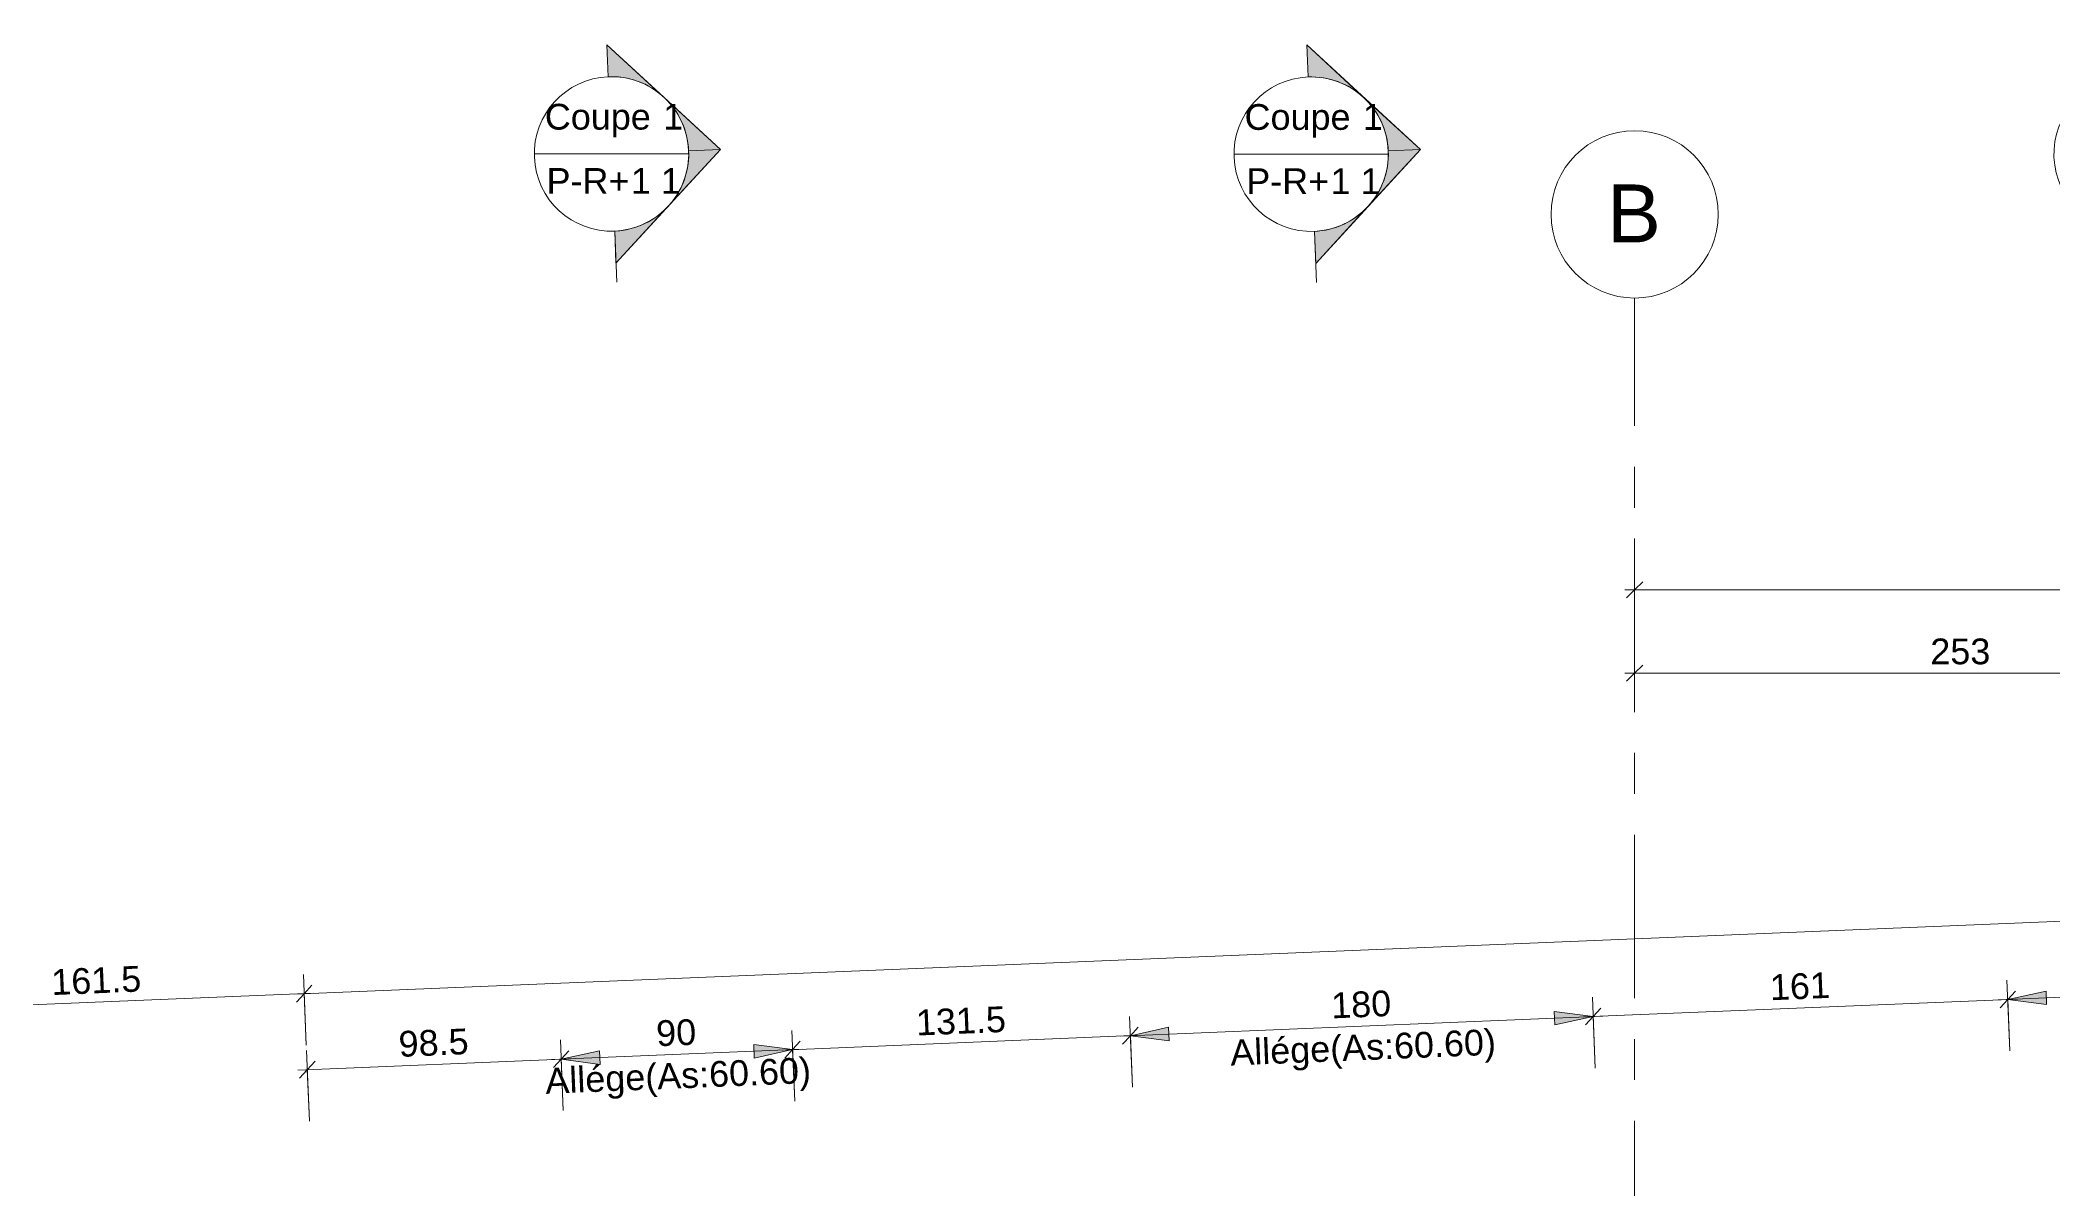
# Model space of a CAD drawing. Header units: metres. Extents: x 399 to 3028, y -427 to 863.
# Drawn here: x 404.38 to 412.21, y -383.63 to -379.17 of the extents above; entities that cross this region are included whole.
import ezdxf

# ---------------------------------------------------------------- set-up
doc = ezdxf.new("R2010")
doc.units = ezdxf.units.M
doc.linetypes.add('Ligne de quadrillage', pattern=[1.11125, 0.635, -0.15875, 0.15875, -0.15875])
for name, color, linetype, lineweight in [('A-ANNO-DIMS', 211, 'Continuous', 9), ('A-ANNO-DIMS-50', 211, 'Continuous', 9), ('G-ANNO-SYMB', 111, 'Continuous', 9), ('S-GRID', 1, 'Continuous', 9), ('S-GRID-IDEN', 1, 'Continuous', 9)]:
    doc.layers.add(name, color=color, linetype=linetype, lineweight=lineweight)
doc.styles.add('Arial', font='arial.ttf', dxfattribs={"height": 0.1})
doc.styles.add('Arial_7', font='arial.ttf', dxfattribs={"height": 0.225})
doc.dimstyles.new('AES-_COTATION_1_50_2', dxfattribs={"dimscale": 0.3048, "dimtxt": 0.102026, "dimasz": 0.205052, "dimexe": 0.246063, "dimexo": 0.0625, "dimgap": 0.016404, "dimtad": 1, "dimdec": 1, "dimlfac": 100, "dimrnd": 0.5, "dimdsep": 46, "dimtxsty": 'Arial', "dimblk1": 'OBLIQUE', "dimblk2": 'OBLIQUE', "dimsah": 1, "dimcen": 0.09, "dimdle": 0.123031, "dimazin": 0, "dimtfac": 1, "dimtdec": 4, "dimtix": 1, "dimtmove": 0, "dimatfit": 3, "dimfxl": 0.656168, "dimfxlon": 1, "dimtvp": 1, "dimtolj": 1, "dimtzin": 0, "dimarcsym": 2})
doc.dimstyles.new('AES-_COTATION_Allège_1_50', dxfattribs={"dimscale": 0.3048, "dimtxt": 0.102026, "dimasz": 0.492126, "dimexe": 0.246063, "dimexo": 0.0625, "dimgap": 0.016404, "dimtad": 1, "dimdec": 1, "dimlfac": 100, "dimrnd": 0.5, "dimdsep": 46, "dimtxsty": 'Arial', "dimsah": 1, "dimcen": 0.09, "dimdle": 0.123031, "dimazin": 0, "dimtfac": 1, "dimtdec": 4, "dimtix": 1, "dimtmove": 0, "dimatfit": 3, "dimfxl": 0.656168, "dimfxlon": 1, "dimtvp": 1, "dimtolj": 1, "dimtzin": 0, "dimarcsym": 2})

# ---------------------------------------------------------------- blocks, each defined once
blk = doc.blocks.new('Quadrillage - M_Extrémité de la ligne de quadrillage - Cercle-214440-AES_EXE_BET_TZ_R_1_COF_0100-Plan coffrage PH R_1 Diffusion')
at = {"layer": 'S-GRID-IDEN'}
blk.add_circle((0, 0), 0.0065, dxfattribs=at)
blk = doc.blocks.new('DIMBLOCK300-AES_EXE_BET_TZ_R_1_COF_0100-Plan coffrage PH R_1 Diffusion')
at = {"layer": 'A-ANNO-DIMS-50', "transparency": 16777216}
for p, q in [((410.5805, -381.4321), (410.5805, -381.7071)), ((410.5805, -381.6321), (410.5805, -381.4321)), ((413.1092, -381.4321), (413.1092, -381.7071)), ((413.1092, -381.6321), (413.1092, -381.4321)), ((410.5805, -381.6321), (410.6117, -381.6009)), ((413.1092, -381.6321), (413.1404, -381.6008)), ((410.543, -381.6321), (413.1092, -381.6321)), ((410.5805, -381.6321), (410.5492, -381.6634)), ((413.1092, -381.6321), (413.0779, -381.6633))]:
    blk.add_line(p, q, dxfattribs=at)
at = {"layer": 'A-ANNO-DIMS-50', "color": 0, "transparency": 16777216, "insert": (411.7295, -381.4973), "char_height": 0.1, "width": 0.276883, "attachment_point": 1, "rotation": 0.00085, "line_spacing_factor": 0.941778, "style": 'Arial'}
blk.add_mtext('253', dxfattribs=at)
blk = doc.blocks.new('_Oblique')
at = {"color": 0, "linetype": 'ByBlock', "lineweight": -2}
blk.add_line((-0.5, -0.5), (0.5, 0.5), dxfattribs=at)
blk = doc.blocks.new('DIMBLOCK308-AES_EXE_BET_TZ_R_1_COF_0100-Plan coffrage PH R_1 Diffusion')
at = {"layer": 'A-ANNO-DIMS-50', "transparency": 16777216}
for p, q in [((410.5805, -381.1083), (410.5805, -381.3833)), ((410.5805, -381.3083), (410.5805, -381.1083)), ((421.8805, -381.1082), (421.8805, -381.3832)), ((421.8805, -381.3082), (421.8805, -381.1082)), ((410.543, -381.3083), (421.918, -381.3082)), ((410.5805, -381.3083), (410.5492, -381.3396)), ((410.5805, -381.3083), (410.6117, -381.2771)), ((421.8805, -381.3082), (421.8492, -381.3394)), ((421.8805, -381.3082), (421.9117, -381.2769))]:
    blk.add_line(p, q, dxfattribs=at)
at = {"layer": 'A-ANNO-DIMS-50', "color": 0, "transparency": 16777216, "insert": (416.0766, -381.1734), "char_height": 0.1, "width": 0.369177, "attachment_point": 1, "rotation": 0.00085, "line_spacing_factor": 0.941778, "style": 'Arial'}
blk.add_mtext('1130', dxfattribs=at)
blk = doc.blocks.new('Coupe - M_Section Head - Filled-24181-AES_EXE_BET_TZ_R_1_COF_0100-Plan coffrage PH R_1 Diffusion')
at = {"layer": 'G-ANNO-SYMB'}
h = blk.add_hatch(color=256, dxfattribs=at)
edge = h.paths.add_edge_path()
edge.add_line((-0.006, 0.00849), (-0.006, 0.006))
edge.add_arc((-0.006, 0), 0.006, 90, 135)
edge.add_line((-0.01024, 0.00424), (-0.006, 0.00849))
h = blk.add_hatch(color=256, dxfattribs=at)
edge = h.paths.add_edge_path()
edge.add_line((-0.006, 0.00849), (-0.00176, 0.00424))
edge.add_arc((-0.006, 0), 0.006, 45, 90)
edge.add_line((-0.006, 0.006), (-0.006, 0.00849))
h = blk.add_hatch(color=256, dxfattribs=at)
edge = h.paths.add_edge_path()
edge.add_line((-0.01449, 0), (-0.01024, 0.00424))
edge.add_arc((-0.006, 0), 0.006, 135, 180)
edge.add_line((-0.012, 0), (-0.01449, 0))
h = blk.add_hatch(color=256, dxfattribs=at)
edge = h.paths.add_edge_path()
edge.add_line((0.00249, 0), (0, 0))
edge.add_arc((-0.006, 0), 0.006, 360, 405)
edge.add_line((-0.00176, 0.00424), (0.00249, 0))
at = {"layer": 'G-ANNO-SYMB', "lineweight": 18}
for p, q in [((-0.006, 0.00849), (-0.01449, 0)), ((-0.006, 0.00849), (-0.01024, 0.00424)), ((-0.006, 0.00849), (0.00249, 0)), ((-0.006, 0.006), (-0.006, 0.00849)), ((-0.006, 0.00849), (-0.006, 0.006)), ((-0.00176, 0.00424), (-0.006, 0.00849)), ((-0.01024, 0.00424), (-0.01449, 0)), ((0.00249, 0), (-0.00176, 0.00424)), ((-0.01449, 0), (-0.012, 0)), ((0, 0), (0.00249, 0)), ((-0.012, 0), (-0.01449, 0)), ((0, 0), (0.00249, 0))]:
    blk.add_line(p, q, dxfattribs=at)
for start, end in [(360, 180), (90, 135), (45, 90), (135, 180), (360, 45), (180, 360)]:
    blk.add_arc((-0.006, 0), 0.006, start, end, dxfattribs=at)
blk = doc.blocks.new('DIMBLOCK311-AES_EXE_BET_TZ_R_1_COF_0100-Plan coffrage PH R_1 Diffusion')
at = {"layer": 'A-ANNO-DIMS-50', "transparency": 16777216}
for points in [[(406.4091, -383.1313), (406.5601, -383.1515), (406.5579, -383.0987)], [(407.3083, -383.0941), (407.1574, -383.0739), (407.1596, -383.1268)]]:
    blk.add_hatch(color=256, dxfattribs=at).paths.add_polyline_path(points)
for p, q in [((407.3166, -383.294), (407.3052, -383.0192)), ((407.3458, -383.0926), (406.3716, -383.1328)), ((406.4174, -383.3311), (406.406, -383.0563)), ((406.5579, -383.0987), (406.4091, -383.1313)), ((406.5601, -383.1515), (406.5579, -383.0987)), ((407.3083, -383.0941), (407.1574, -383.0739)), ((407.1574, -383.0739), (407.1596, -383.1268)), ((407.1596, -383.1268), (407.3083, -383.0941)), ((407.3083, -383.0941), (407.3166, -383.294)), ((406.4091, -383.1313), (406.5601, -383.1515)), ((406.4091, -383.1313), (406.4174, -383.3311))]:
    blk.add_line(p, q, dxfattribs=at)
at = {"layer": 'A-ANNO-DIMS-50', "color": 0, "transparency": 16777216, "char_height": 0.1, "attachment_point": 1, "rotation": 2.36405, "line_spacing_factor": 0.941778, "style": 'Arial'}
for s, insert, width in [('90', (406.7763, -382.9812), 0.184588), ('Allége(As:60.60)', (406.3456, -383.1661), 1.235613)]:
    blk.add_mtext(s, dxfattribs=dict(at, insert=insert, width=width))
blk = doc.blocks.new('DIMBLOCK312-AES_EXE_BET_TZ_R_1_COF_0100-Plan coffrage PH R_1 Diffusion')
at = {"layer": 'A-ANNO-DIMS-50', "transparency": 16777216}
for p, q in [((407.3166, -383.294), (407.3052, -383.0192)), ((408.6292, -383.2398), (408.6178, -382.965)), ((408.6209, -383.04), (408.6509, -383.0074)), ((408.6584, -383.0384), (407.2709, -383.0957)), ((407.3083, -383.0941), (407.2784, -383.1267)), ((407.3083, -383.0941), (407.3383, -383.0616)), ((407.3083, -383.0941), (407.3166, -383.294)), ((408.6209, -383.04), (408.591, -383.0725)), ((408.6209, -383.04), (408.6292, -383.2398))]:
    blk.add_line(p, q, dxfattribs=at)
at = {"layer": 'A-ANNO-DIMS-50', "color": 0, "transparency": 16777216, "insert": (407.7858, -382.9395), "char_height": 0.1, "width": 0.416266, "attachment_point": 1, "rotation": 2.36405, "line_spacing_factor": 0.941778, "style": 'Arial'}
blk.add_mtext('131.5', dxfattribs=at)
blk = doc.blocks.new('DIMBLOCK313-AES_EXE_BET_TZ_R_1_COF_0100-Plan coffrage PH R_1 Diffusion')
at = {"layer": 'A-ANNO-DIMS-50', "transparency": 16777216}
for points in [[(410.4194, -382.9657), (410.2684, -382.9455), (410.2706, -382.9983)], [(408.6209, -383.04), (408.7719, -383.0602), (408.7697, -383.0073)]]:
    blk.add_hatch(color=256, dxfattribs=at).paths.add_polyline_path(points)
for p, q in [((410.4194, -382.9657), (410.2684, -382.9455)), ((410.2684, -382.9455), (410.2706, -382.9983)), ((410.4276, -383.1655), (410.4163, -382.8908)), ((410.4569, -382.9642), (408.5835, -383.0415)), ((408.6292, -383.2398), (408.6178, -382.965)), ((408.7697, -383.0073), (408.6209, -383.04)), ((408.7719, -383.0602), (408.7697, -383.0073)), ((410.2706, -382.9983), (410.4194, -382.9657)), ((410.4194, -382.9657), (410.4276, -383.1655)), ((408.6209, -383.04), (408.7719, -383.0602)), ((408.6209, -383.04), (408.6292, -383.2398))]:
    blk.add_line(p, q, dxfattribs=at)
at = {"layer": 'A-ANNO-DIMS-50', "color": 0, "transparency": 16777216, "char_height": 0.1, "attachment_point": 1, "rotation": 2.36405, "line_spacing_factor": 0.941778, "style": 'Arial'}
for s, insert, width in [('180', (409.3993, -382.8729), 0.276883), ('Allége(As:60.60)', (409.0071, -383.0562), 1.235613)]:
    blk.add_mtext(s, dxfattribs=dict(at, insert=insert, width=width))
blk = doc.blocks.new('DIMBLOCK314-AES_EXE_BET_TZ_R_1_COF_0100-Plan coffrage PH R_1 Diffusion')
at = {"layer": 'A-ANNO-DIMS-50', "transparency": 16777216}
for p, q in [((412.0385, -383.099), (412.0272, -382.8243)), ((412.0303, -382.8992), (412.0602, -382.8667)), ((412.0677, -382.8977), (410.3819, -382.9673)), ((410.4276, -383.1655), (410.4163, -382.8908)), ((410.4194, -382.9657), (410.4493, -382.9332)), ((412.0303, -382.8992), (412.0003, -382.9317)), ((412.0303, -382.8992), (412.0385, -383.099)), ((410.4194, -382.9657), (410.3895, -382.9982)), ((410.4194, -382.9657), (410.4276, -383.1655))]:
    blk.add_line(p, q, dxfattribs=at)
at = {"layer": 'A-ANNO-DIMS-50', "color": 0, "transparency": 16777216, "insert": (411.104, -382.8025), "char_height": 0.1, "width": 0.276883, "attachment_point": 1, "rotation": 2.36405, "line_spacing_factor": 0.941778, "style": 'Arial'}
blk.add_mtext('161', dxfattribs=at)
blk = doc.blocks.new('DIMBLOCK315-AES_EXE_BET_TZ_R_1_COF_0100-Plan coffrage PH R_1 Diffusion')
at = {"layer": 'A-ANNO-DIMS-50', "transparency": 16777216}
for points in [[(412.0303, -382.8992), (412.1812, -382.9194), (412.1791, -382.8666)], [(413.8287, -382.825), (413.6778, -382.8047), (413.68, -382.8576)]]:
    blk.add_hatch(color=256, dxfattribs=at).paths.add_polyline_path(points)
for p, q in [((413.837, -383.0248), (413.8257, -382.75)), ((413.8662, -382.8234), (411.9928, -382.9008)), ((412.0385, -383.099), (412.0272, -382.8243)), ((412.1791, -382.8666), (412.0303, -382.8992)), ((412.1812, -382.9194), (412.1791, -382.8666)), ((413.8287, -382.825), (413.6778, -382.8047)), ((413.6778, -382.8047), (413.68, -382.8576)), ((413.68, -382.8576), (413.8287, -382.825)), ((413.8287, -382.825), (413.837, -383.0248)), ((412.0303, -382.8992), (412.1812, -382.9194)), ((412.0303, -382.8992), (412.0385, -383.099))]:
    blk.add_line(p, q, dxfattribs=at)
at = {"layer": 'A-ANNO-DIMS-50', "color": 0, "transparency": 16777216, "char_height": 0.1, "attachment_point": 1, "rotation": 2.36405, "line_spacing_factor": 0.941778, "style": 'Arial'}
for s, insert, width in [('180', (412.8087, -382.7321), 0.276883), ('Allége(As:60.60)', (412.4164, -382.9154), 1.235613)]:
    blk.add_mtext(s, dxfattribs=dict(at, insert=insert, width=width))
blk = doc.blocks.new('DIMBLOCK320-AES_EXE_BET_TZ_R_1_COF_0100-Plan coffrage PH R_1 Diffusion')
at = {"layer": 'A-ANNO-DIMS-50', "transparency": 16777216}
for p, q in [((405.431, -383.3718), (405.4196, -383.0971)), ((406.4174, -383.3311), (406.406, -383.0563)), ((406.4091, -383.1313), (406.439, -383.0988)), ((406.4466, -383.1297), (405.3853, -383.1735)), ((405.4227, -383.172), (405.3928, -383.2045)), ((405.4227, -383.172), (405.4527, -383.1395)), ((405.4227, -383.172), (405.431, -383.3718)), ((406.4091, -383.1313), (406.3792, -383.1638)), ((406.4091, -383.1313), (406.4174, -383.3311))]:
    blk.add_line(p, q, dxfattribs=at)
at = {"layer": 'A-ANNO-DIMS-50', "color": 0, "transparency": 16777216, "insert": (405.7755, -383.0225), "char_height": 0.1, "width": 0.323972, "attachment_point": 1, "rotation": 2.36405, "line_spacing_factor": 0.941778, "style": 'Arial'}
blk.add_mtext('98.5', dxfattribs=at)
blk = doc.blocks.new('DIMBLOCK607-AES_EXE_BET_TZ_R_1_COF_0100-Plan coffrage PH R_1 Diffusion')
at = {"layer": 'A-ANNO-DIMS-50', "transparency": 16777216}
for p, q in [((425.6025, -382.2433), (425.5912, -381.9685)), ((425.5943, -382.0435), (425.6242, -382.0109)), ((425.6318, -382.0419), (405.3731, -382.8783)), ((425.5943, -382.0435), (425.5644, -382.076)), ((425.5943, -382.0435), (425.6025, -382.2433)), ((405.4188, -383.0766), (405.4075, -382.8018)), ((405.4106, -382.8767), (405.4405, -382.8442)), ((405.4106, -382.8767), (405.3806, -382.9092)), ((405.4106, -382.8767), (405.4188, -383.0766))]:
    blk.add_line(p, q, dxfattribs=at)
at = {"layer": 'A-ANNO-DIMS-50', "color": 0, "transparency": 16777216, "insert": (415.3432, -382.3317), "char_height": 0.1, "width": 0.369177, "attachment_point": 1, "rotation": 2.36405, "line_spacing_factor": 0.941778, "style": 'Arial'}
blk.add_mtext('2020', dxfattribs=at)
blk = doc.blocks.new('DIMBLOCK670-AES_EXE_BET_TZ_R_1_COF_0100-Plan coffrage PH R_1 Diffusion')
at = {"layer": 'A-ANNO-DIMS-50', "transparency": 16777216}
for p, q in [((403.7613, -382.9448), (405.448, -382.8752)), ((403.807, -383.1431), (403.7957, -382.8683)), ((405.4188, -383.0766), (405.4075, -382.8018)), ((405.4106, -382.8767), (405.4405, -382.8442)), ((403.7988, -382.9433), (403.7688, -382.9758)), ((403.7988, -382.9433), (403.8287, -382.9107)), ((403.7988, -382.9433), (403.807, -383.1431)), ((405.4106, -382.8767), (405.3806, -382.9092)), ((405.4106, -382.8767), (405.4188, -383.0766))]:
    blk.add_line(p, q, dxfattribs=at)
at = {"layer": 'A-ANNO-DIMS-50', "color": 0, "transparency": 16777216, "insert": (404.4258, -382.7824), "char_height": 0.1, "width": 0.416266, "attachment_point": 1, "rotation": 2.36405, "line_spacing_factor": 0.941778, "style": 'Arial'}
blk.add_mtext('161.5', dxfattribs=at)

msp = doc.modelspace()

# ---------------------------------------------------------------- linework, layer by layer
at = {"layer": 'G-ANNO-SYMB', "lineweight": 18}
for p, q in [((406.3047, -379.6151), (406.9047, -379.6151)), ((409.0237, -379.6161), (409.6237, -379.6161))]:
    msp.add_line(p, q, dxfattribs=at)
at = {"layer": 'G-ANNO-SYMB'}
for p, q in [((406.6171, -379.9148), (406.6253, -380.1127)), ((409.336, -379.9158), (409.3442, -380.1139))]:
    msp.add_line(p, q, dxfattribs=at)
at = {"layer": 'S-GRID', "linetype": 'Ligne de quadrillage'}
msp.add_line((410.5811, -424.0104), (410.5805, -380.1749), dxfattribs=at)

# ---------------------------------------------------------------- block references
at = {"layer": 'G-ANNO-SYMB', "lineweight": 18}
for p, xscale, yscale, zscale, rotation in [((406.6171, -379.9148), 49.99999999999998, 49.99999999999998, 49.99999999999998, 272.3640504713816), ((409.336, -379.9158), 49.99999999999997, 49.99999999999997, 49.99999999999997, 272.3640504713695), ((412.5221, -379.9154), 49.99999999999997, 49.99999999999997, 49.99999999999997, 272.3640504713787)]:
    msp.add_blockref('Coupe - M_Section Head - Filled-24181-AES_EXE_BET_TZ_R_1_COF_0100-Plan coffrage PH R_1 Diffusion', p, dxfattribs=dict(at, xscale=xscale, yscale=yscale, zscale=zscale, rotation=rotation))
at = {"layer": 'S-GRID-IDEN', "xscale": 49.99999999999997, "yscale": 49.99999999999997, "zscale": 49.99999999999997, "rotation": 0.0008506628041165915}
msp.add_blockref('Quadrillage - M_Extrémité de la ligne de quadrillage - Cercle-214440-AES_EXE_BET_TZ_R_1_COF_0100-Plan coffrage PH R_1 Diffusion', (410.5805, -379.8499), dxfattribs=at)

# ---------------------------------------------------------------- texts
at = {"layer": 'G-ANNO-SYMB', "char_height": 0.1, "attachment_point": 1, "style": 'Arial'}
for s, insert, width in [('Coupe ', (406.3458, -379.4206), 0.557173), ('\\fArial|b0|i0|c178|p34|;1', (406.8055, -379.4206), 0.096202), ('Coupe ', (409.0648, -379.4216), 0.557173), ('\\fArial|b0|i0|c178|p34|;1', (409.5245, -379.4216), 0.096202), ('P-R+', (406.3523, -379.6701), 0.396835), ('1 1', (406.6798, -379.6701), 0.240506), ('P-R+', (409.0713, -379.6711), 0.396835), ('1 1', (409.3987, -379.6711), 0.240506)]:
    msp.add_mtext(s, dxfattribs=dict(at, insert=insert, width=width))
at = {"layer": 'S-GRID-IDEN', "insert": (410.4729, -379.7336), "char_height": 0.225, "width": 0.25654, "attachment_point": 1, "style": 'Arial_7'}
msp.add_mtext('\\fArial|b0|i0|c178|p34|;B', dxfattribs=at)

# ---------------------------------------------------------------- dimensions: what is measured, and where the dimension line sits
at = {"layer": 'A-ANNO-DIMS'}
for base, p1, p2, angle, override, picture, middle in [((421.8805, -381.3082), (410.5805, -381.1083), (421.8805, -381.1082), 0.00085, {"dimpost": '<>', "dimfxl": 11.3}, 'DIMBLOCK308-AES_EXE_BET_TZ_R_1_COF_0100-Plan coffrage PH R_1 Diffusion', (416.2305, -381.2522)), ((413.1092, -381.6321), (410.5805, -381.4321), (413.1092, -381.4321), 0.00085, {"dimpost": '<>', "dimfxl": 2.528715}, 'DIMBLOCK300-AES_EXE_BET_TZ_R_1_COF_0100-Plan coffrage PH R_1 Diffusion', (411.8448, -381.576)), ((405.4106, -382.8767), (425.6025, -382.2433), (405.4188, -383.0766), 2.36405, {"dimpost": '<>', "dimfxl": 20.200929}, 'DIMBLOCK607-AES_EXE_BET_TZ_R_1_COF_0100-Plan coffrage PH R_1 Diffusion', (415.5001, -382.4041)), ((405.4106, -382.8767), (403.807, -383.1431), (405.4188, -383.0766), 2.36405, {"dimpost": '<>', "dimfxl": 1.61315}, 'DIMBLOCK670-AES_EXE_BET_TZ_R_1_COF_0100-Plan coffrage PH R_1 Diffusion', (404.6024, -382.854)), ((410.4194, -382.9657), (412.0385, -383.099), (410.4276, -383.1655), 2.36405, {"dimpost": '<>', "dimfxl": 1.612252}, 'DIMBLOCK314-AES_EXE_BET_TZ_R_1_COF_0100-Plan coffrage PH R_1 Diffusion', (411.2225, -382.8764)), ((407.3083, -383.0941), (408.6292, -383.2398), (407.3166, -383.294), 2.36405, {"dimpost": '<>', "dimfxl": 1.31371}, 'DIMBLOCK312-AES_EXE_BET_TZ_R_1_COF_0100-Plan coffrage PH R_1 Diffusion', (407.9623, -383.011)), ((405.4227, -383.172), (406.4174, -383.3311), (405.431, -383.3718), 2.36405, {"dimpost": '<>', "dimfxl": 0.987201}, 'DIMBLOCK320-AES_EXE_BET_TZ_R_1_COF_0100-Plan coffrage PH R_1 Diffusion', (405.9136, -383.0956))]:
    dim = msp.add_linear_dim(base=base, p1=p1, p2=p2, angle=angle, dimstyle='AES-_COTATION_1_50_2', override=override, dxfattribs=at)
    dim.commit()
    dim.dimension.update_dxf_attribs({"geometry": picture, "text_midpoint": middle})
for base, p1, p2, override, picture, middle in [((412.0303, -382.8992), (413.837, -383.0248), (412.0385, -383.099), {"dimpost": '<>', "dimfxl": 1.8}, 'DIMBLOCK315-AES_EXE_BET_TZ_R_1_COF_0100-Plan coffrage PH R_1 Diffusion', (412.9295, -382.8621)), ((408.6209, -383.04), (410.4276, -383.1655), (408.6292, -383.2398), {"dimpost": '<>', "dimfxl": 1.8}, 'DIMBLOCK313-AES_EXE_BET_TZ_R_1_COF_0100-Plan coffrage PH R_1 Diffusion', (409.5202, -383.0028)), ((406.4091, -383.1313), (407.3166, -383.294), (406.4174, -383.3311), {"dimpost": '<>', "dimfxl": 0.9}, 'DIMBLOCK311-AES_EXE_BET_TZ_R_1_COF_0100-Plan coffrage PH R_1 Diffusion', (406.8587, -383.1127))]:
    dim = msp.add_linear_dim(base=base, p1=p1, p2=p2, angle=2.36405, text='<>\\XAllége(As:60.60)', dimstyle='AES-_COTATION_Allège_1_50', override=override, dxfattribs=at)
    dim.commit()
    dim.dimension.update_dxf_attribs({"geometry": picture, "text_midpoint": middle})

doc.saveas('drawing.dxf')
